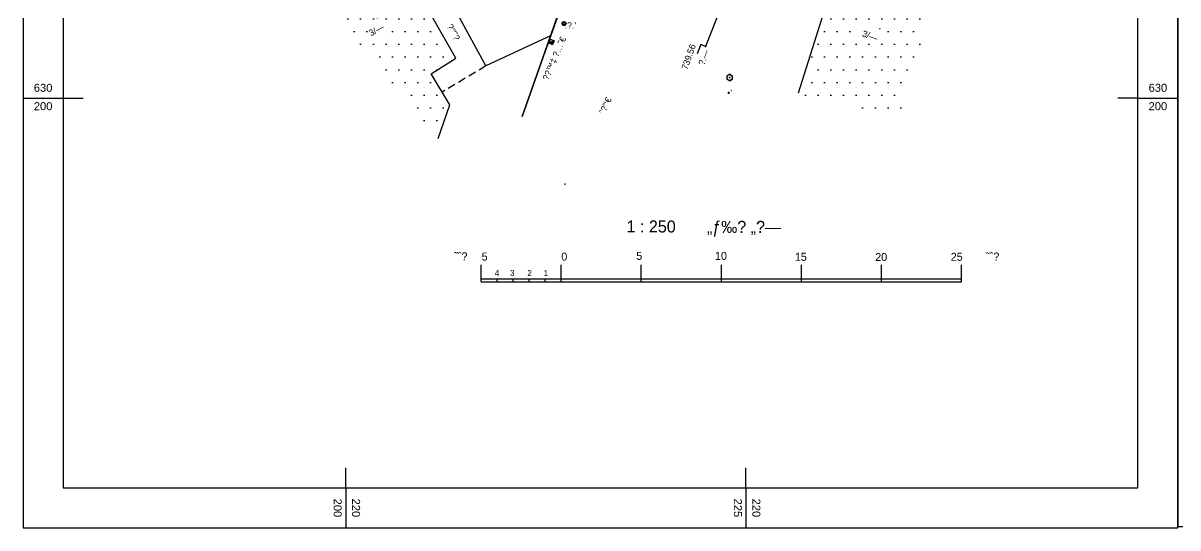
# Model space of a CAD drawing. Extents: x 220180 to 220303, y 630173 to 630265.
# Drawn here: x 220179.9 to 220252, y 630173.1 to 630204.7 of the extents above; entities that cross this region are included whole.
import ezdxf
from ezdxf.enums import TextEntityAlignment as Align

# ---------------------------------------------------------------- set-up
doc = ezdxf.new("R2010")
doc.units = 0
doc.linetypes.add('DASHED', pattern=[0.75, 0.5, -0.25])
for name, color, linetype in [('C1602_0', 236, 'Continuous'), ('C1680', 7, 'Continuous'), ('M1200', 7, 'Continuous'), ('M1280', 7, 'Continuous'), ('M1502', 15, 'Continuous'), ('M2206', 7, 'DASHED'), ('M2801', 95, 'Continuous'), ('M4402', 30, 'Continuous'), ('M6241', 1, 'Continuous')]:
    doc.layers.add(name, color=color, linetype=linetype)
for name, color, linetype, lineweight in [('M2200', 5, 'Continuous', 25), ('M2207', 162, 'Continuous', 25), ('M2299', 7, 'Continuous', 25), ('M2401', 14, 'DASHED', 25), ('M2602', 142, 'Continuous', 25), ('M2605', 142, 'Continuous', 25), ('M2612', 64, 'Continuous', 25)]:
    doc.layers.add(name, color=color, linetype=linetype, lineweight=lineweight)
doc.styles.add('HANIT_TEXT', font='hebtxt')
doc.styles.add('hebtext', font='hebtxt.shx')
doc.styles.add('hebtxt', font='hebtxt.shx')
doc.styles.get("Standard").update_dxf_attribs({"font": 'arial.ttf'})

# ---------------------------------------------------------------- blocks, each defined once
blk = doc.blocks.new('M4402_E')
for radius in [0.5, 0.45, 0.4, 0.35, 0.3]:
    blk.add_circle((0, 0), radius)
at = {"style": 'hebtxt'}
for tag, p in [('HEIGHT', (0, -2.5)), ('NAME', (0, -1))]:
    blk.add_attdef(tag, text='', height=1, dxfattribs=at).set_placement(p, align=Align.TOP_CENTER)
blk.add_attdef('DESC', text='', height=1, dxfattribs=at).set_placement((-1, -4), align=Align.TOP_RIGHT)
at = {"style": 'hebtxt', "flags": 1}
for tag, p in [('OWNER', (0, -5.5)), ('TYPE', (0, -7))]:
    blk.add_attdef(tag, text='', height=1, dxfattribs=at).set_placement(p, align=Align.TOP_CENTER)
at = {"style": 'hebtxt'}
blk.add_attdef('MARK', text='', height=1, dxfattribs=at).set_placement((0, -4), align=Align.TOP_LEFT)
blk = doc.blocks.new('M6241_S')
blk.add_lwpolyline([(0.5, -0.5), (-0.5, -0.5), (-0.5, 0.5), (0.5, 0.5)], close=True)
for points in [[(0.5, 0.5), (-0.5, -0.5)], [(0.5, 0.36), (-0.36, -0.5)], [(0.5, 0.22), (-0.22, -0.5)], [(0.5, 0.08), (-0.08, -0.5)], [(-0.5, -0.5), (0.5, -0.5)], [(0.5, -0.07), (0.07, -0.5)], [(0.5, -0.21), (0.21, -0.5)], [(0.5, -0.35), (0.35, -0.5)]]:
    blk.add_lwpolyline(points)
at = {"style": 'hebtxt'}
blk.add_attdef('DESC', text='', height=1, dxfattribs=at).set_placement((-1, -2.5), align=Align.TOP_RIGHT)
blk.add_attdef('NAME', text='', height=1, dxfattribs=at).set_placement((0, -1), align=Align.TOP_CENTER)
blk.add_attdef('MARK', text='', height=1, dxfattribs=at).set_placement((0, -2.5), align=Align.TOP_LEFT)
at = {"style": 'hebtxt', "flags": 1}
blk.add_attdef('OWNER', text='', height=1, dxfattribs=at).set_placement((0, -4), align=Align.TOP_CENTER)
blk = doc.blocks.new('M2801_E')
blk.add_circle((0, 0), 0.1)
for centre, radius, start, end in [((-0.4, 0.22), 0.341, 79.5476, 220.6676), ((-0.4, 0.22), 0.291, 79.5476, 220.6676), ((-0.01, 0.45), 0.345, 16.9888, 163.3873), ((-0.01, 0.45), 0.295, 16.9888, 163.3873), ((0.4, 0.23), 0.336, 316.983, 103.5155), ((0.4, 0.23), 0.286, 316.983, 103.5155), ((-0.4, -0.22), 0.342, 140.0738, 283.845), ((-0.4, -0.22), 0.292, 140.0738, 283.845), ((-0.01, -0.48), 0.32, 193.6832, 346.6724), ((-0.01, -0.48), 0.27, 193.6832, 346.6724), ((0.4, -0.23), 0.336, 253.4741, 43.3943), ((0.4, -0.23), 0.286, 253.4741, 43.3943)]:
    blk.add_arc(centre, radius, start, end)
at = {"style": 'HANIT_TEXT'}
blk.add_attdef('NAME', text='', height=1.6, dxfattribs=at).set_placement((0, 0.5), align=Align.BOTTOM_CENTER)
at = {"style": 'HANIT_TEXT', "flags": 1}
for tag, p in [('HEIGHT', (0, -1)), ('DIAMETER', (0, -5)), ('TOP_DIAMETER', (0, -7)), ('TYPE', (0, -9))]:
    blk.add_attdef(tag, text='', height=1.6, dxfattribs=at).set_placement(p, align=Align.TOP_CENTER)
at = {"style": 'HANIT_TEXT'}
blk.add_attdef('MARK', text='', height=1.6, dxfattribs=at).set_placement((0, -3), align=Align.TOP_CENTER)
blk = doc.blocks.new('M1502_P')
blk.add_point((0, 0))
at = {"style": 'HANIT_TEXT', "flags": 1}
blk.add_attdef('NAME', text='', height=1.6, dxfattribs=at).set_placement((0, 0.5), align=Align.BOTTOM_CENTER)
at = {"style": 'HANIT_TEXT'}
blk.add_attdef('HEIGHT', text='', height=1.6, dxfattribs=at).set_placement((0, -1), align=Align.TOP_CENTER)
at = {"style": 'HANIT_TEXT', "flags": 1}
blk.add_attdef('MARK', text='', height=1.6, dxfattribs=at).set_placement((0, -3), align=Align.TOP_CENTER)
blk = doc.blocks.new('M2401_A')
blk.add_circle((0, 0), 0.05)
at = {"style": 'hebtxt'}
blk.add_attdef('DESC', text='', height=1, dxfattribs=at).set_placement((-1, -1), align=Align.MIDDLE_RIGHT)
blk.add_attdef('MARK', text='', height=1, dxfattribs=at).set_placement((0, -1), align=Align.MIDDLE_LEFT)
blk = doc.blocks.new('M2206_A')
blk.add_circle((0, 0), 0.05)
at = {"style": 'HANIT_TEXT'}
blk.add_attdef('MARK', text='', height=1.6, dxfattribs=at).set_placement((0, 1.6), align=Align.CENTER)
blk.add_attdef('HEIGHT', text='', height=1.6, dxfattribs=at).set_placement((0, -1.6), align=Align.MIDDLE_CENTER)
blk.add_attdef('MATERIAL', text='', height=1.6, dxfattribs=at).set_placement((0, -4), align=Align.TOP_CENTER)
blk = doc.blocks.new('M2605_A')
blk.add_circle((0, 0), 0.05)
at = {"style": 'hebtxt'}
blk.add_attdef('MARK', text='', height=1, dxfattribs=at).set_placement((0, -0.75), align=Align.MIDDLE_CENTER)
blk = doc.blocks.new('M2200_A')
blk.add_circle((0, 0), 0.05)
at = {"style": 'hebtxt'}
blk.add_attdef('NAME', text='', height=1, dxfattribs=at).set_placement((0, 0.5), align=Align.BOTTOM_CENTER)
blk.add_attdef('FLOOR_NUM', text='', height=1, dxfattribs=at).set_placement((5.33, 0), align=Align.MIDDLE_CENTER)
blk.add_attdef('DESC', text='', height=1, dxfattribs=at).set_placement((-3, -1), align=Align.TOP_RIGHT)
blk.add_attdef('MARK', text='', height=1, dxfattribs=at).set_placement((0, -1), align=Align.TOP_CENTER)
at = {"style": 'hebtxt', "flags": 1}
blk.add_attdef('MATERIAL', text='', height=1, dxfattribs=at).set_placement((0, -3), align=Align.TOP_CENTER)
blk = doc.blocks.new('SCG250')
at = {"layer": 'C1680'}
for p, q in [((-64.66, -31.22), (-64.66, -27.02)), ((-44.66, -31.22), (-44.66, -27.02)), ((-24.66, -31.22), (-24.66, -27.02)), ((-4.66, -31.22), (-4.66, -27.02)), ((15.34, -31.22), (15.34, -27.02)), ((35.34, -31.22), (35.34, -27.02)), ((55.34, -31.22), (55.34, -27.02)), ((-64.66, -30.52), (55.34, -30.52)), ((-64.66, -31.22), (55.34, -31.22)), ((-60.66, -31.22), (-60.66, -30.52)), ((-56.66, -31.22), (-56.66, -30.52)), ((-52.66, -31.22), (-52.66, -30.52)), ((-48.66, -31.22), (-48.66, -30.52))]:
    blk.add_line(p, q, dxfattribs=at)
at = {"layer": 'C1680', "style": 'hebtext'}
for s, height, p in [('1 : 250', 3, (-28.33, -18.91)), ('„ƒ‰\x8e „\x90—', 3, (-8.25, -19.01)), ('0', 2, (-44.64, -25.95)), ('5', 2, (-25.92, -25.76)), ('10', 2, (-6.24, -25.76)), ('15', 2, (13.71, -26)), ('20', 2, (33.8, -26.05)), ('25', 2, (52.66, -26)), ('4', 1.5, (-61.25, -29.77)), ('3', 1.5, (-57.45, -29.77)), ('2', 1.5, (-53.12, -29.81)), ('1', 1.5, (-49.06, -29.81))]:
    blk.add_text(s, height=height, dxfattribs=at).set_placement(p)
for s, p in [('˜ˆ\x8e', (-68.08, -25.88)), ('5', (-63.05, -25.94)), ('˜ˆ\x8e', (64.78, -25.94))]:
    blk.add_text(s, height=2, dxfattribs=at).set_placement(p, align=Align.RIGHT)

msp = doc.modelspace()

# ---------------------------------------------------------------- hatches: boundary and pattern name
at = {"layer": 'M2299'}
h = msp.add_hatch(dxfattribs=at)
h.set_pattern_fill('DOTS', color=256, scale=0.5)
h.paths.add_polyline_path([(220202.743, 630212.838), (220196.07, 630209.037), (220205.785, 630197.49), (220206.505, 630199.59), (220205.34, 630201.53), (220206.88, 630202.494), (220204.443, 630206.793), (220205.755, 630207.548)])
h = msp.add_hatch(dxfattribs=at)
h.set_pattern_fill('DOTS', color=256, scale=0.5)
h.paths.add_polyline_path([(220238.463, 630211.518), (220236.806, 630212.077), (220236.268, 630210.393), (220231.88, 630211.808), (220228.255, 630200.31), (220234.512, 630198.633)])

# ---------------------------------------------------------------- linework, layer by layer
at = {"layer": 'C1602_0'}
for points in [[(220211.021, 630198.864), (220213.386, 630205.536), (220204.69, 630222.042), (220202.349, 630223.835), (220204.975, 630226.919), (220197.005, 630229.874), (220204.439, 630237.521), (220206.138, 630241.714), (220209.543, 630249.381), (220212.275, 630253.538), (220212.747, 630254.496)], [(220212.747, 630254.496), (220212.275, 630253.538), (220209.543, 630249.381), (220206.138, 630241.714), (220204.439, 630237.521), (220197.005, 630229.874), (220204.975, 630226.919), (220202.349, 630223.835), (220204.69, 630222.042), (220213.386, 630205.536), (220211.021, 630198.864)], [(220199.355, 630219.809), (220202.349, 630223.835), (220204.69, 630222.042), (220213.386, 630205.536), (220211.021, 630198.864)]]:
    msp.add_lwpolyline(points, dxfattribs=at)
at = {"layer": 'C1680'}
for p, q in [((220179.853, 630200), (220182.353, 630200)), ((220182.353, 630200), (220183.603, 630200)), ((220249.479, 630200), (220248.229, 630200)), ((220249.479, 630200), (220251.979, 630200)), ((220200, 630175.636), (220200, 630176.886)), ((220225, 630175.636), (220225, 630176.886)), ((220200, 630175.636), (220200, 630173.136)), ((220225, 630175.636), (220225, 630173.136))]:
    msp.add_line(p, q, dxfattribs=at)
msp.add_lwpolyline([(220179.853, 630173.136), (220251.979, 630173.136), (220251.979, 630264.971), (220179.853, 630264.971), (220179.853, 630173.136)], dxfattribs=at)
at = {"layer": 'M1200'}
msp.add_lwpolyline([(220182.353, 630175.636), (220249.479, 630175.636), (220249.479, 630262.471), (220182.353, 630262.471), (220182.353, 630175.636)], dxfattribs=at)
at = {"layer": 'M1280'}
for points in [[(220260.353, 630173.203), (220260.354, 630264.971), (220251.979, 630264.971), (220251.978, 630173.203)], [(220260.353, 630173.203), (220251.978, 630173.203)]]:
    msp.add_lwpolyline(points, dxfattribs=at)
at = {"layer": 'M2200'}
for points in [[(220205.785, 630197.49, 739.279), (220206.505, 630199.59, 739.277), (220205.34, 630201.53, 739.264), (220206.88, 630202.494, 739.26), (220204.443, 630206.793, 739.262), (220205.755, 630207.548, 739.267), (220202.743, 630212.838, 739.244), (220196.07, 630209.037, 739.245)], [(220238.463, 630211.518, 739.713), (220236.806, 630212.077, 739.721), (220236.268, 630210.393, 739.72), (220231.88, 630211.808, 739.728), (220228.255, 630200.31, 739.712)]]:
    msp.add_polyline3d(points, dxfattribs=at)
at = {"layer": 'M2206'}
msp.add_polyline3d([(220208.756, 630202.017, 739.179), (220206.03, 630200.38, 739.272)], dxfattribs=at)
at = {"layer": 'M2207'}
msp.add_lwpolyline([(220212.825, 630203.914), (220208.756, 630202.017), (220205.755, 630207.548)], dxfattribs=at)
at = {"layer": 'M2602'}
msp.add_polyline3d([(220212.463, 630202.899, 739.152), (220213.416, 630205.567, 739.224), (220211.895, 630208.571, 739.393), (220211.312, 630209.673, 739.447), (220211.056, 630209.531, 739.46)], dxfattribs=at)
at = {"layer": 'M2605'}
msp.add_polyline3d([(220222.482, 630203.229, 739.56), (220222.172, 630203.346, 739.452), (220221.956, 630202.776, 739.396)], dxfattribs=at)
at = {"layer": 'M2612'}
msp.add_polyline3d([(220223.813, 630206.633, 739.545), (220222.482, 630203.229, 739.56)], dxfattribs=at)

# ---------------------------------------------------------------- block references
at = {"layer": 'C1680', "xscale": 0.25, "yscale": 0.25, "zscale": 0.25}
msp.add_blockref('SCG250', (220224.628, 630196.333), dxfattribs=at)
at = {"layer": 'M1502'}
ref = msp.add_blockref('M1502_P', (220222.482, 630203.229, 739.56), dxfattribs=dict(at, xscale=0.2499999999999999, yscale=0.2499999999999999, zscale=0.2499999999999999, rotation=339.3225227250717))
ref.add_attrib('HEIGHT', '739.56', dxfattribs={"layer": '0', "height": 0.4, "rotation": 70.75777, "style": 'HANIT_TEXT'}).set_placement((220221.232, 630202.651, 739.56), align=Align.TOP_CENTER)
at = {"layer": 'M1502', "xscale": 0.25, "yscale": 0.25, "zscale": 0.25, "rotation": 70.34990239785274}
msp.add_blockref('M1502_P', (220212.463, 630202.899, 739.152), dxfattribs=at)
at = {"layer": 'M2200'}
ref = msp.add_blockref('M2200_A', (220201.984, 630205.024, 739.134), dxfattribs=dict(at, xscale=0.2499999999999995, yscale=0.2499999999999995, zscale=0.2499999999999995, rotation=28.73152359776214))
ref.add_attrib('FLOOR_NUM', '3/—', dxfattribs={"layer": '0', "height": 0.4, "rotation": 28.73152, "style": 'hebtxt'}).set_placement((220201.918, 630204.272, 739.134), align=Align.MIDDLE_CENTER)
ref = msp.add_blockref('M2200_A', (220233.362, 630204.339, 739.611), dxfattribs=dict(at, xscale=0.2499999999999995, yscale=0.2499999999999995, zscale=0.2499999999999995, rotation=339.8155830475257))
ref.add_attrib('FLOOR_NUM', '3/—', dxfattribs={"layer": '0', "height": 0.4, "rotation": 339.81558, "style": 'hebtxt'}).set_placement((220232.752, 630203.895, 739.611), align=Align.MIDDLE_CENTER)
at = {"layer": 'M2206'}
ref = msp.add_blockref('M2206_A', (220206.03, 630200.38, 739.272), dxfattribs=dict(at, xscale=0.2499999999999999, yscale=0.2499999999999999, zscale=0.2499999999999999, rotation=346.2756631159929))
ref.add_attrib('MARK', '\x9a‘”˜\x8e', dxfattribs={"layer": '0', "height": 0.4, "rotation": 299.35052, "style": 'HANIT_TEXT'}).set_placement((220206.554, 630204.024, 739.272), align=Align.CENTER)
at = {"layer": 'M2401'}
ref = msp.add_blockref('M2401_A', (220213.7, 630194.627, 738.432), dxfattribs=dict(at, xscale=0.25, yscale=0.25, zscale=0.25, rotation=67.45379497293075))
ref.add_attrib('MARK', 'ˆ\x8c”‘€', dxfattribs={"layer": '0', "height": 0.4, "rotation": 67.45379, "style": 'HANIT_TEXT'}).set_placement((220216.045, 630199.612, 738.432), align=Align.TOP_CENTER)
at = {"layer": 'M2605'}
ref = msp.add_blockref('M2605_A', (220222.482, 630203.229, 739.56), dxfattribs=dict(at, xscale=0.2499999999999999, yscale=0.2499999999999999, zscale=0.2499999999999999, rotation=339.3225227250717))
ref.add_attrib('MARK', ' \x81.—', dxfattribs={"layer": '0', "height": 0.4, "rotation": 70.53735, "style": 'HANIT_TEXT'}).set_placement((220222.154, 630202.551, 739.56), align=Align.TOP_CENTER)
at = {"layer": 'M2801', "xscale": 0.25, "yscale": 0.25, "zscale": 0.25}
msp.add_blockref('M2801_E', (220223.982, 630201.292), dxfattribs=at).add_auto_attribs({'MARK': '•’'})
at = {"layer": 'M4402'}
ref = msp.add_blockref('M4402_E', (220213.641, 630204.666, 739.176), dxfattribs=dict(at, xscale=0.25, yscale=0.25, zscale=0.25))
ref.add_attrib('MARK', '.\x9a.’', dxfattribs={"layer": '0', "height": 0.4, "style": 'hebtxt'}).set_placement((220213.681, 630204.742, 739.222), align=Align.TOP_LEFT)
at = {"layer": 'M6241'}
ref = msp.add_blockref('M6241_S', (220212.854, 630203.519, 739.029), dxfattribs=dict(at, xscale=0.2499999999999999, yscale=0.2499999999999999, zscale=0.2499999999999999, rotation=335.206362457169))
ref.add_attrib('MARK', '\x8c\x8e™‡ \x8f…˜€', dxfattribs={"layer": '0', "height": 0.4, "rotation": 66.88666, "style": 'hebtxt'}).set_placement((220212.286, 630201.237, 740.007), align=Align.TOP_LEFT)

# ---------------------------------------------------------------- texts
at = {"layer": 'C1680'}
for p in [(220181.103, 630200.25), (220250.729, 630200.25)]:
    msp.add_text('630', height=0.5, dxfattribs=at).set_placement(p, align=Align.BOTTOM_CENTER)
for p in [(220181.103, 630199.75), (220250.729, 630199.75)]:
    msp.add_text('200', height=0.5, dxfattribs=at).set_placement(p, align=Align.TOP_CENTER)
for s, p in [('200', (220199.75, 630174.386)), ('225', (220224.75, 630174.386))]:
    msp.add_text(s, height=0.5, rotation=270, dxfattribs=at).set_placement(p, align=Align.TOP_CENTER)
for p in [(220200.25, 630174.386), (220225.25, 630174.386)]:
    msp.add_text('220', height=0.5, rotation=270, dxfattribs=at).set_placement(p, align=Align.BOTTOM_CENTER)

doc.saveas('drawing.dxf')
